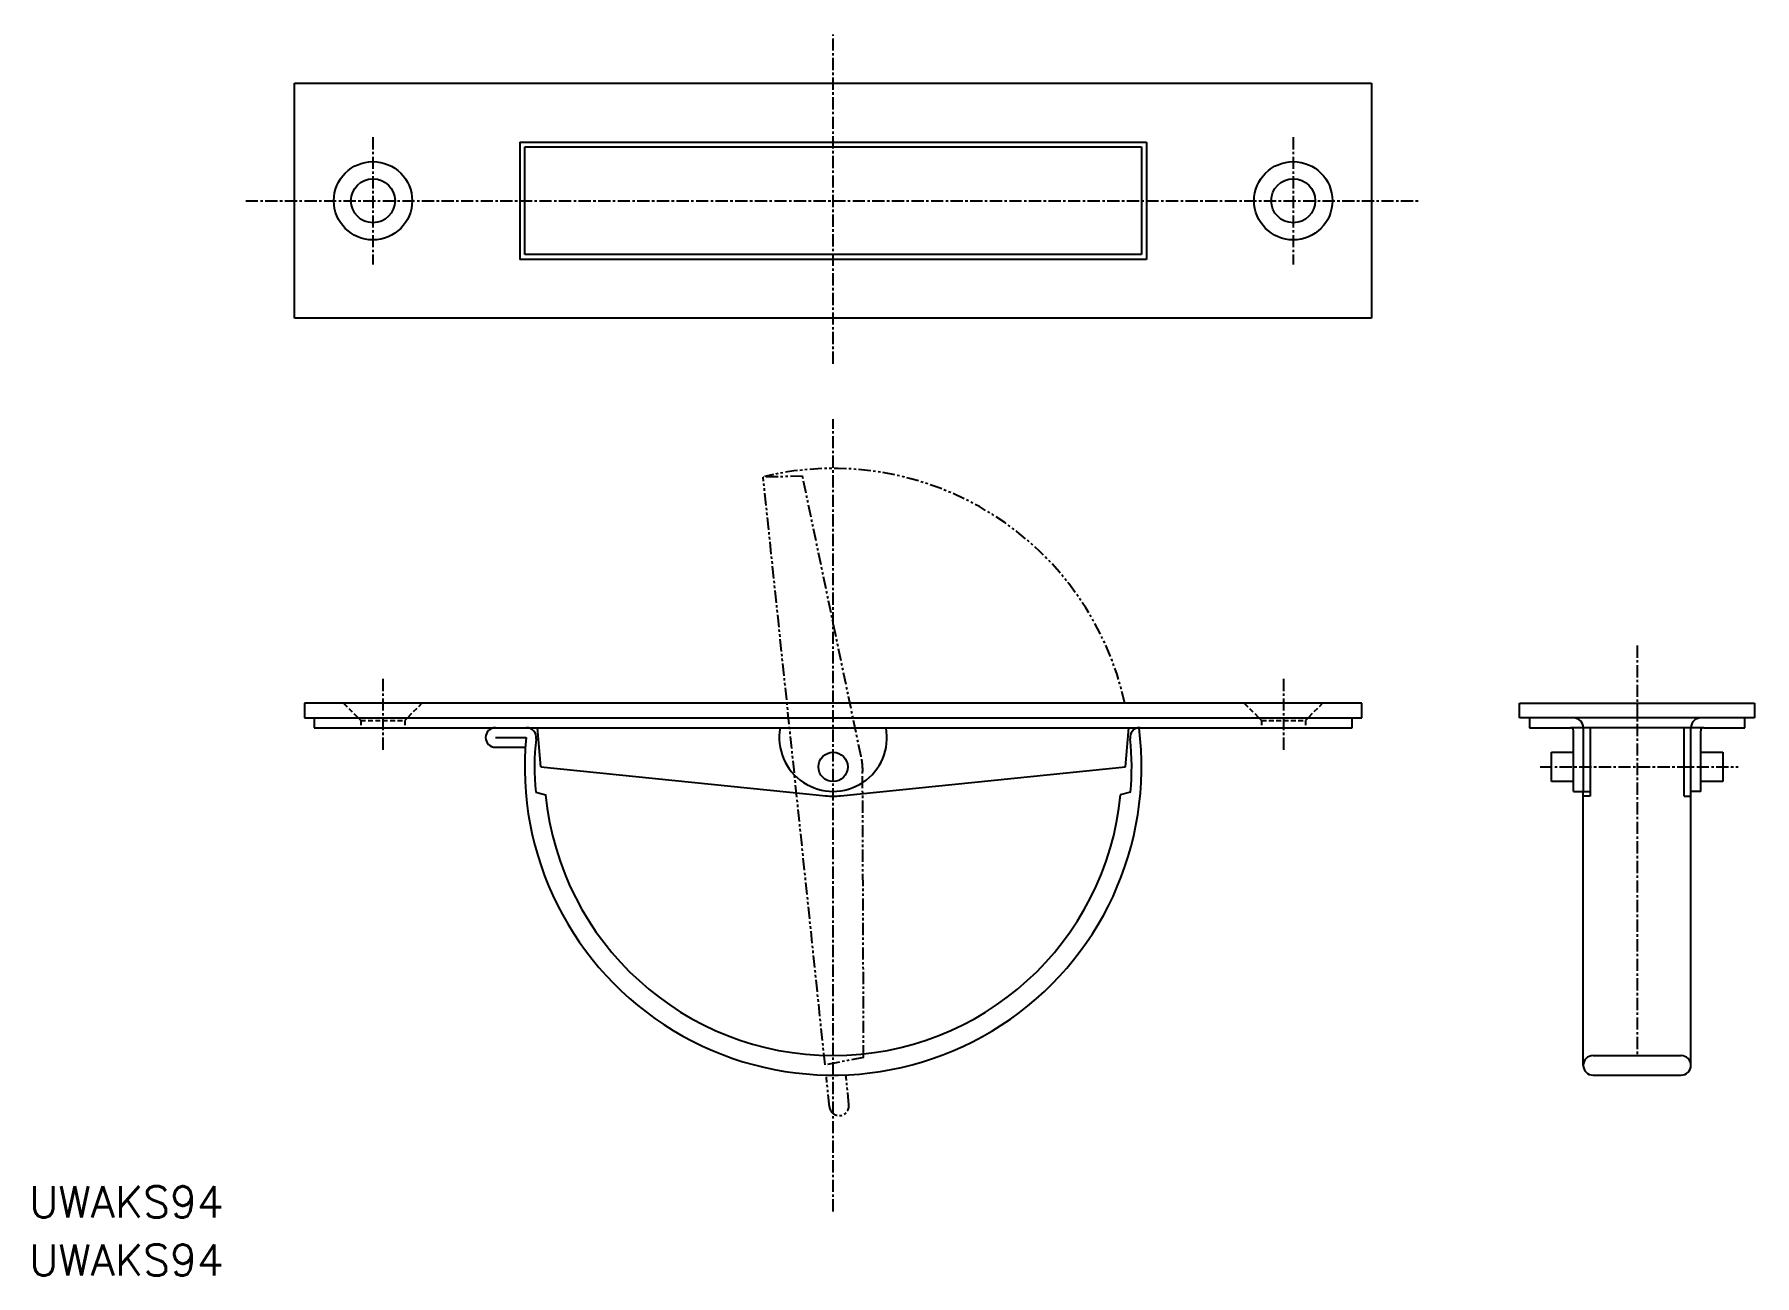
# Model space of a CAD drawing. Extents: x -82 to 94, y -110 to 17.
import ezdxf

# ---------------------------------------------------------------- set-up
doc = ezdxf.new("R2010")
doc.units = 0
for name, pattern in [('CENTER', [2, 1.25, -0.25, 0.25, -0.25]), ('DASHED', [0.75, 0.5, -0.25]), ('PHANTOM', [2.5, 1.25, -0.25, 0.25, -0.25, 0.25, -0.25])]:
    doc.linetypes.add(name, pattern=pattern)
doc.layers.get('0').update_dxf_attribs({"linetype": 'CONTINUOUS'})
doc.layers.add('CENTER', color=1, linetype='CENTER')
doc.styles.get("Standard").update_dxf_attribs({"font": 'txt.shx', "bigfont": 'bigfont.shx'})

msp = doc.modelspace()

# ---------------------------------------------------------------- linework, layer by layer
at = {"color": 7, "linetype": 'CONTINUOUS'}
for p, q in [((-55, 12), (55, 12)), ((-55, -12), (-55, 12)), ((55, 12), (55, -12)), ((-32, 6), (-32, -6)), ((-32, 6), (32, 6)), ((-31.5, 5.5), (31.5, 5.5)), ((-31.5, -5.5), (-31.5, 5.5)), ((31.5, 5.5), (31.5, -5.5)), ((32, 6), (32, -6)), ((32, -6), (-32, -6)), ((31.5, -5.5), (-31.5, -5.5)), ((55, -12), (-55, -12)), ((-54, -51.35), (-54, -52.85)), ((54, -51.35), (-54, -51.35)), ((54, -52.85), (54, -51.35)), ((70.12, -51.35), (94.12, -51.35)), ((70.12, -52.85), (70.12, -51.35)), ((94.12, -51.35), (94.12, -52.85)), ((-54, -52.85), (-53, -52.85)), ((-53, -52.85), (53, -52.85)), ((-53, -52.85), (-53, -53.85)), ((-53, -53.85), (53, -53.85)), ((-29.86, -57.85), (-30.21, -53.85)), ((-5.41, -53.85), (5.41, -53.85)), ((29.86, -57.85), (30.21, -53.85)), ((53, -52.85), (54, -52.85)), ((53, -53.85), (53, -52.85)), ((71.12, -52.85), (70.12, -52.85)), ((75.62, -52.85), (71.12, -52.85)), ((71.12, -52.85), (71.12, -53.85)), ((71.12, -53.85), (75.32, -53.85)), ((77.32, -53.85), (75.32, -53.85)), ((88.62, -52.85), (75.62, -52.85)), ((75.62, -56.35), (75.62, -54.15)), ((76.62, -53.85), (76.62, -60.35)), ((86.92, -53.85), (77.32, -53.85)), ((77.32, -53.85), (77.32, -60.35)), ((86.92, -60.85), (86.92, -53.85)), ((88.92, -53.85), (86.92, -53.85)), ((87.62, -60.35), (87.62, -53.85)), ((93.12, -52.85), (88.62, -52.85)), ((88.62, -56.35), (88.62, -54.15)), ((88.92, -53.85), (93.12, -53.85)), ((93.12, -53.85), (93.12, -52.85)), ((94.12, -52.85), (93.12, -52.85)), ((-34.5, -54.85), (-31.36, -54.85)), ((-34.5, -55.85), (-31.44, -55.85)), ((-29.86, -57.85), (-0.76, -60.8)), ((0.76, -60.8), (29.86, -57.85)), ((73.37, -56.35), (75.62, -56.35)), ((73.37, -59.35), (73.37, -56.35)), ((75.62, -59.35), (75.62, -56.35)), ((88.62, -59.35), (88.62, -56.35)), ((88.62, -56.35), (90.87, -56.35)), ((90.87, -56.35), (90.87, -59.35)), ((75.62, -59.35), (73.37, -59.35)), ((75.62, -60.35), (75.62, -59.35)), ((90.87, -59.35), (88.62, -59.35)), ((88.62, -60.35), (88.62, -59.35)), ((-30.36, -60.43), (-29.33, -60.71)), ((30.36, -60.43), (29.33, -60.71)), ((75.62, -60.35), (76.62, -60.35)), ((76.62, -60.85), (76.62, -60.35)), ((76.62, -60.35), (77.32, -60.35)), ((77.32, -60.85), (76.62, -60.85)), ((76.62, -88.35), (76.62, -60.85)), ((77.32, -60.35), (77.32, -60.85)), ((86.92, -60.85), (87.62, -60.85)), ((87.62, -60.85), (87.62, -60.35)), ((88.62, -60.35), (87.62, -60.35)), ((87.62, -88.35), (87.62, -60.85)), ((77.62, -87.35), (82.12, -87.35)), ((82.12, -87.35), (86.62, -87.35)), ((77.62, -89.35), (86.62, -89.35))]:
    msp.add_line(p, q, dxfattribs=at)
at = {"color": 3, "linetype": 'PHANTOM'}
for p, q in [((-3.12, -28.16), (-7.14, -28.23)), ((-0.82, -88.31), (-7.14, -28.23)), ((2.86, -56.79), (-3.12, -28.16)), ((3.12, -87.54), (3.01, -58.3)), ((3.12, -87.54), (-0.82, -88.31)), ((-0.37, -92.58), (-0.69, -89.53)), ((1.62, -92.37), (1.3, -89.33))]:
    msp.add_line(p, q, dxfattribs=at)
at = {"color": 3, "linetype": 'DASHED'}
for p, q in [((-50, -51.35), (-48.25, -53.1)), ((-42, -51.35), (-43.75, -53.1)), ((42, -51.35), (43.75, -53.1)), ((50, -51.35), (48.25, -53.1)), ((-48.25, -53.1), (-43.75, -53.1)), ((-48.25, -53.1), (-48.25, -53.85)), ((-43.75, -53.1), (-43.75, -53.85)), ((43.75, -53.1), (48.25, -53.1)), ((43.75, -53.1), (43.75, -53.85)), ((48.25, -53.1), (48.25, -53.85))]:
    msp.add_line(p, q, dxfattribs=at)
at = {"color": 7, "linetype": 'CONTINUOUS'}
for centre, radius in [((-47, 0), 4), ((47, 0), 4), ((-47, 0), 2.25), ((47, 0), 2.25), ((0, -57.85), 1.5)]:
    msp.add_circle(centre, radius, dxfattribs=at)
at = {"color": 3, "linetype": 'PHANTOM'}
for centre, radius, start, end in [((0, -57.85), 30.5, 12.3049, 103.2954), ((-2.98, -58.17), 6, 358.7062, 13.2938), ((0.62, -92.48), 1, 186, 6)]:
    msp.add_arc(centre, radius, start, end, dxfattribs=at)
at = {"color": 7, "linetype": 'CONTINUOUS'}
for centre, radius, start, end in [((-34.5, -54.85), 1, 90, 270), ((0, -57.85), 31.5, 174.535, 7.2954), ((-31.32, -54.85), 1, 353.2437, 90), ((0, -54.85), 5.5, 169.5243, 10.4757), ((31.32, -54.85), 1, 90, 186.7563), ((75.32, -54.15), 0.3, 0, 90), ((75.62, -53.85), 1, 0, 90), ((88.62, -53.85), 1, 90, 180), ((88.92, -54.15), 0.3, 90, 180), ((-6, -57.85), 24.5, 173.2437, 186.0495), ((6, -57.85), 24.5, 353.9505, 6.7563), ((0, -57.85), 29.5, 185.5447, 354.4553), ((0, -54.85), 6, 262.7062, 277.2938), ((77.62, -88.35), 1, 90, 180), ((86.62, -88.35), 1, 0, 90), ((77.62, -88.35), 1, 180, 270), ((86.62, -88.35), 1, 270, 0)]:
    msp.add_arc(centre, radius, start, end, dxfattribs=at)
at = {"layer": 'CENTER', "color": 1, "linetype": 'CENTER'}
for p, q in [((0, -16.66), (0, 17)), ((-47, 6.5), (-47, -6.5)), ((47, 6.5), (47, -6.5)), ((-60, 0), (60, 0)), ((0, -103.29), (0, -22.31)), ((82.12, -45.45), (82.12, -87.35)), ((-46, -48.85), (-46, -56.35)), ((46, -48.85), (46, -56.35)), ((72.21, -57.85), (92.44, -57.85))]:
    msp.add_line(p, q, dxfattribs=at)

# ---------------------------------------------------------------- texts
at = {"color": 7, "linetype": 'CONTINUOUS'}
for p in [(-82.13, -103.91), (-82.13, -109.84)]:
    msp.add_text('UWAKS94', height=3.2, dxfattribs=at).set_placement(p)

doc.saveas('drawing.dxf')
